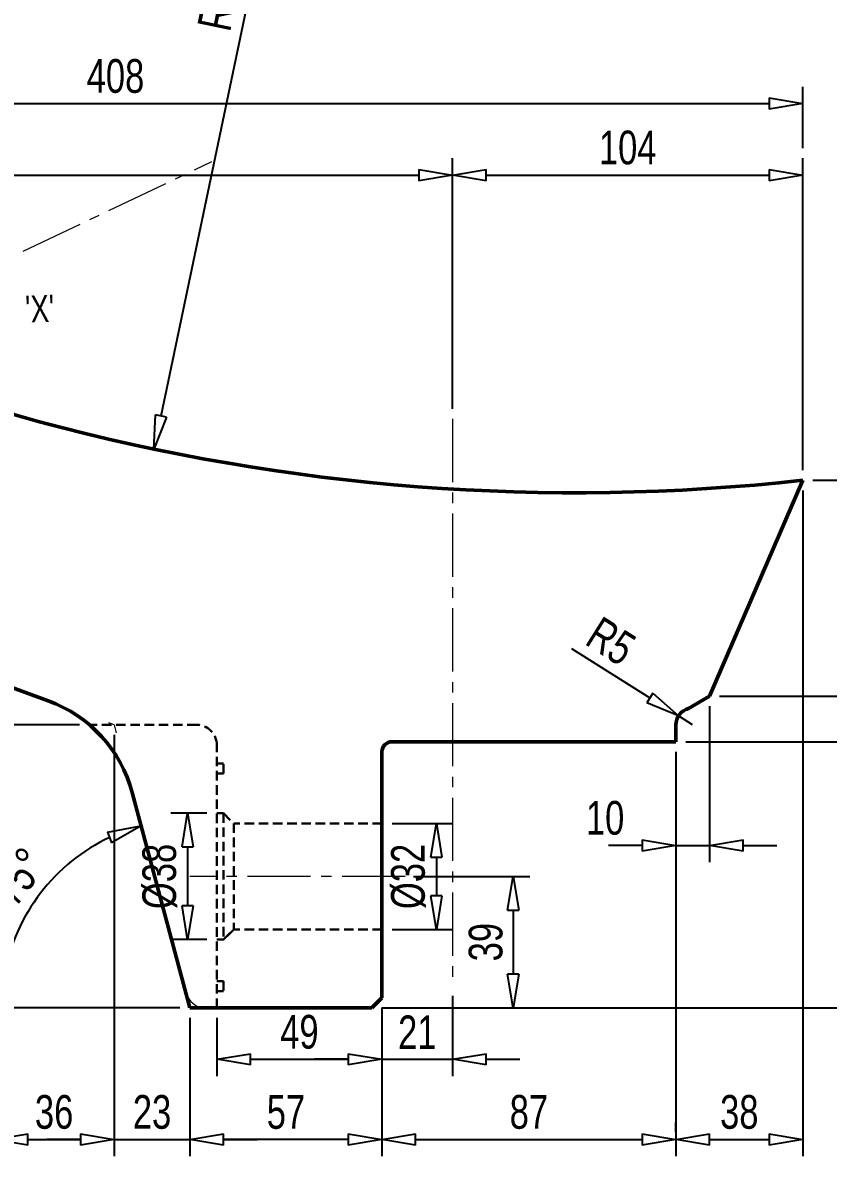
# Model space of a CAD drawing. Header units: millimetres. Extents: x 135002 to 160744, y 22203 to 27033.
# Drawn here: x 152212.3 to 152451.6, y 23476.9 to 23813.4 of the extents above; entities that cross this region are included whole.
import ezdxf

# ---------------------------------------------------------------- set-up
doc = ezdxf.new("R2010")
doc.units = ezdxf.units.MM
doc.header["$LTSCALE"] = 25
doc.linetypes.add('CENTER2', pattern=[1.125, 0.75, -0.125, 0.125, -0.125])
doc.linetypes.add('HIDDEN', pattern=[0.375, 0.25, -0.125])
doc.layers.get('0').update_dxf_attribs({"linetype": 'CONTINUOUS'})
doc.layers.get('Defpoints').update_dxf_attribs({"linetype": 'CONTINUOUS'})
for name, color, linetype, lineweight in [('04 DIMENSION', 7, 'CONTINUOUS', 18), ('cen line', 1, 'CENTER2', 13), ('main', 7, 'CONTINUOUS', 30)]:
    doc.layers.add(name, color=color, linetype=linetype, lineweight=lineweight)
doc.styles.add('DIM-1', font='swisscl.ttf')
doc.dimstyles.new('DIM-1', dxfattribs={"dimscale": 5, "dimtxt": 2, "dimasz": 2, "dimexe": 1, "dimexo": 0.6, "dimgap": 0.6, "dimtad": 1, "dimdec": 0, "dimzin": 0, "dimdsep": 46, "dimtxsty": 'DIM-1', "dimblk": 'CLOSEDBLANK', "dimcen": 0, "dimclrd": 8, "dimclre": 8, "dimclrt": 6, "dimadec": 0, "dimazin": 0, "dimtfac": 1, "dimtdec": 0, "dimtmove": 1, "dimatfit": 0, "dimfxl": 1, "dimtolj": 1, "dimtzin": 0, "dimarcsym": 1})

# ---------------------------------------------------------------- blocks, each defined once
blk = doc.blocks.new('_ClosedBlank')
at = {"color": 0, "linetype": 'ByBlock', "lineweight": -2}
for p, q in [((-1, 0.167), (0, 0)), ((-1, 0.167), (-1, -0.167)), ((0, 0), (-1, -0.167))]:
    blk.add_line(p, q, dxfattribs=at)
blk = doc.blocks.new('*D507')
at = {"layer": '04 DIMENSION', "color": 8, "linetype": 'Continuous', "lineweight": -2, "transparency": 16777216}
for p, q in [((152035.8, 23762.46), (152035.8, 23773.2)), ((152340, 23698.84), (152340, 23773.2))]:
    blk.add_line(p, q, dxfattribs=at)
at = {"layer": '04 DIMENSION', "color": 8, "lineweight": -2, "transparency": 16777216}
blk.add_line((152045.8, 23768.2), (152330, 23768.2), dxfattribs=at)
at = {"layer": 'Defpoints', "color": 0, "transparency": 16777216}
for p in [(152340, 23768.2), (152035.8, 23759.46), (152340, 23695.84)]:
    blk.add_point(p, dxfattribs=at)
at = {"layer": '04 DIMENSION', "color": 8, "lineweight": -2, "transparency": 16777216, "xscale": 10, "yscale": 10, "zscale": 10, "rotation": 180}
blk.add_blockref('_ClosedBlank', (152035.8, 23768.2), dxfattribs=at)
at = {"layer": '04 DIMENSION', "color": 8, "lineweight": -2, "transparency": 16777216, "xscale": 10, "yscale": 10, "zscale": 10}
blk.add_blockref('_ClosedBlank', (152340, 23768.2), dxfattribs=at)
at = {"layer": '04 DIMENSION', "color": 6, "transparency": 16777216, "insert": (152187.9, 23776.33), "char_height": 10, "attachment_point": 5, "style": 'DIM-1'}
blk.add_mtext('\\A1;304', dxfattribs=at)
blk = doc.blocks.new('*D508')
at = {"layer": '04 DIMENSION', "color": 8, "linetype": 'Continuous', "lineweight": -2, "transparency": 16777216}
for p, q in [((152340, 23752.19), (152340, 23773.2)), ((152443.96, 23680.59), (152443.96, 23773.2))]:
    blk.add_line(p, q, dxfattribs=at)
at = {"layer": '04 DIMENSION', "color": 8, "lineweight": -2, "transparency": 16777216}
blk.add_line((152350, 23768.2), (152433.96, 23768.2), dxfattribs=at)
at = {"layer": 'Defpoints', "color": 0, "transparency": 16777216}
for p in [(152443.96, 23768.2), (152340, 23749.19), (152443.96, 23677.59)]:
    blk.add_point(p, dxfattribs=at)
at = {"layer": '04 DIMENSION', "color": 8, "lineweight": -2, "transparency": 16777216, "xscale": 10, "yscale": 10, "zscale": 10, "rotation": 180}
blk.add_blockref('_ClosedBlank', (152340, 23768.2), dxfattribs=at)
at = {"layer": '04 DIMENSION', "color": 8, "lineweight": -2, "transparency": 16777216, "xscale": 10, "yscale": 10, "zscale": 10}
blk.add_blockref('_ClosedBlank', (152443.96, 23768.2), dxfattribs=at)
at = {"layer": '04 DIMENSION', "color": 6, "transparency": 16777216, "insert": (152391.98, 23776.32), "char_height": 10, "attachment_point": 5, "style": 'DIM-1'}
blk.add_mtext('\\A1;104', dxfattribs=at)
blk = doc.blocks.new('*D509')
at = {"layer": '04 DIMENSION', "color": 8, "linetype": 'Continuous', "lineweight": -2, "transparency": 16777216}
for p, q in [((152035.8, 23776.2), (152035.8, 23794.44)), ((152443.96, 23776.2), (152443.96, 23794.44))]:
    blk.add_line(p, q, dxfattribs=at)
at = {"layer": '04 DIMENSION', "color": 8, "lineweight": -2, "transparency": 16777216}
blk.add_line((152045.8, 23789.44), (152433.96, 23789.44), dxfattribs=at)
at = {"layer": 'Defpoints', "color": 0, "transparency": 16777216}
for p in [(152443.96, 23789.44), (152035.8, 23773.2), (152443.96, 23773.2)]:
    blk.add_point(p, dxfattribs=at)
at = {"layer": '04 DIMENSION', "color": 8, "lineweight": -2, "transparency": 16777216, "xscale": 10, "yscale": 10, "zscale": 10, "rotation": 180}
blk.add_blockref('_ClosedBlank', (152035.8, 23789.44), dxfattribs=at)
at = {"layer": '04 DIMENSION', "color": 8, "lineweight": -2, "transparency": 16777216, "xscale": 10, "yscale": 10, "zscale": 10}
blk.add_blockref('_ClosedBlank', (152443.96, 23789.44), dxfattribs=at)
at = {"layer": '04 DIMENSION', "color": 6, "transparency": 16777216, "insert": (152239.88, 23797.56), "char_height": 10, "attachment_point": 5, "style": 'DIM-1'}
blk.add_mtext('\\A1;408', dxfattribs=at)
blk = doc.blocks.new('*D510')
at = {"layer": '04 DIMENSION', "color": 8, "linetype": 'Continuous', "lineweight": -2, "transparency": 16777216}
for p, q in [((152446.96, 23677.59), (152478.01, 23677.59)), ((152419.26, 23613.53), (152478.01, 23613.53))]:
    blk.add_line(p, q, dxfattribs=at)
at = {"layer": '04 DIMENSION', "color": 8, "lineweight": -2, "transparency": 16777216}
blk.add_line((152473.01, 23667.59), (152473.01, 23623.53), dxfattribs=at)
at = {"layer": 'Defpoints', "color": 0, "transparency": 16777216}
for p in [(152443.96, 23677.59), (152416.26, 23613.53), (152473.01, 23613.53)]:
    blk.add_point(p, dxfattribs=at)
at = {"layer": '04 DIMENSION', "color": 8, "lineweight": -2, "transparency": 16777216, "xscale": 10, "yscale": 10, "zscale": 10}
for p, rotation in [((152473.01, 23677.59), 90), ((152473.01, 23613.53), 270)]:
    blk.add_blockref('_ClosedBlank', p, dxfattribs=dict(at, rotation=rotation))
at = {"layer": '04 DIMENSION', "color": 6, "transparency": 16777216, "insert": (152464.89, 23645.56), "char_height": 10, "attachment_point": 5, "rotation": 90, "style": 'DIM-1'}
blk.add_mtext('\\A1;64', dxfattribs=at)
blk = doc.blocks.new('*D512')
at = {"layer": '04 DIMENSION', "color": 8, "lineweight": -2, "transparency": 16777216}
for p, q in [((152375.28, 23627.62), (152398.57, 23612.97)), ((152411.27, 23604.99), (152407.04, 23607.65))]:
    blk.add_line(p, q, dxfattribs=at)
at = {"layer": 'Defpoints', "color": 0, "transparency": 16777216}
for p in [(152407.04, 23607.65), (152411.27, 23604.99)]:
    blk.add_point(p, dxfattribs=at)
at = {"layer": '04 DIMENSION', "color": 8, "lineweight": -2, "transparency": 16777216, "xscale": 10, "yscale": 10, "zscale": 10, "rotation": 327.8385122148401}
blk.add_blockref('_ClosedBlank', (152407.04, 23607.65), dxfattribs=at)
at = {"layer": '04 DIMENSION', "color": 6, "transparency": 16777216, "insert": (152387.01, 23629.81), "char_height": 10, "attachment_point": 5, "rotation": 327.8385, "style": 'DIM-1'}
blk.add_mtext('\\A1;R5', dxfattribs=at)
blk = doc.blocks.new('*D513')
at = {"layer": '04 DIMENSION', "color": 8, "linetype": 'Continuous', "lineweight": -2, "transparency": 16777216}
for p, q in [((152319, 23520.99), (152319, 23476.91)), ((152262, 23517.99), (152262, 23476.91))]:
    blk.add_line(p, q, dxfattribs=at)
at = {"layer": '04 DIMENSION', "color": 8, "lineweight": -2, "transparency": 16777216}
blk.add_line((152309, 23481.91), (152272, 23481.91), dxfattribs=at)
at = {"layer": 'Defpoints', "color": 0, "transparency": 16777216}
for p in [(152262, 23520.99), (152319, 23523.99), (152262, 23481.91)]:
    blk.add_point(p, dxfattribs=at)
at = {"layer": '04 DIMENSION', "color": 8, "lineweight": -2, "transparency": 16777216, "xscale": 10, "yscale": 10, "zscale": 10, "rotation": 180}
blk.add_blockref('_ClosedBlank', (152262, 23481.91), dxfattribs=at)
at = {"layer": '04 DIMENSION', "color": 8, "lineweight": -2, "transparency": 16777216, "xscale": 10, "yscale": 10, "zscale": 10}
blk.add_blockref('_ClosedBlank', (152319, 23481.91), dxfattribs=at)
at = {"layer": '04 DIMENSION', "color": 6, "transparency": 16777216, "insert": (152290.5, 23490.01), "char_height": 10, "attachment_point": 5, "style": 'DIM-1'}
blk.add_mtext('\\A1;57', dxfattribs=at)
blk = doc.blocks.new('*D514')
at = {"layer": '04 DIMENSION', "color": 8, "linetype": 'Continuous', "lineweight": -2, "transparency": 16777216}
for p, q in [((152406.27, 23596.99), (152406.27, 23476.91)), ((152319, 23507.41), (152319, 23476.91))]:
    blk.add_line(p, q, dxfattribs=at)
at = {"layer": '04 DIMENSION', "color": 8, "lineweight": -2, "transparency": 16777216}
blk.add_line((152329, 23481.91), (152396.27, 23481.91), dxfattribs=at)
at = {"layer": 'Defpoints', "color": 0, "transparency": 16777216}
for p in [(152406.27, 23599.99), (152319, 23510.41), (152406.27, 23481.91)]:
    blk.add_point(p, dxfattribs=at)
at = {"layer": '04 DIMENSION', "color": 8, "lineweight": -2, "transparency": 16777216, "xscale": 10, "yscale": 10, "zscale": 10, "rotation": 180}
blk.add_blockref('_ClosedBlank', (152319, 23481.91), dxfattribs=at)
at = {"layer": '04 DIMENSION', "color": 8, "lineweight": -2, "transparency": 16777216, "xscale": 10, "yscale": 10, "zscale": 10}
blk.add_blockref('_ClosedBlank', (152406.27, 23481.91), dxfattribs=at)
at = {"layer": '04 DIMENSION', "color": 6, "transparency": 16777216, "insert": (152362.64, 23490.03), "char_height": 10, "attachment_point": 5, "style": 'DIM-1'}
blk.add_mtext('\\A1;87', dxfattribs=at)
blk = doc.blocks.new('*D515')
at = {"layer": '04 DIMENSION', "color": 8, "linetype": 'Continuous', "lineweight": -2, "transparency": 16777216}
for p, q in [((152416.26, 23610.53), (152416.26, 23564.2)), ((152406.27, 23570.12), (152406.27, 23564.2))]:
    blk.add_line(p, q, dxfattribs=at)
at = {"layer": '04 DIMENSION', "color": 8, "lineweight": -2, "transparency": 16777216}
for p, q in [((152396.27, 23569.2), (152386.27, 23569.2)), ((152406.27, 23569.2), (152416.26, 23569.2)), ((152426.26, 23569.2), (152436.26, 23569.2))]:
    blk.add_line(p, q, dxfattribs=at)
at = {"layer": 'Defpoints', "color": 0, "transparency": 16777216}
for p in [(152416.26, 23613.53), (152406.27, 23573.12), (152416.26, 23569.2)]:
    blk.add_point(p, dxfattribs=at)
at = {"layer": '04 DIMENSION', "color": 8, "lineweight": -2, "transparency": 16777216, "xscale": 10, "yscale": 10, "zscale": 10}
blk.add_blockref('_ClosedBlank', (152406.27, 23569.2), dxfattribs=at)
at = {"layer": '04 DIMENSION', "color": 8, "lineweight": -2, "transparency": 16777216, "xscale": 10, "yscale": 10, "zscale": 10, "rotation": 180}
blk.add_blockref('_ClosedBlank', (152416.26, 23569.2), dxfattribs=at)
at = {"layer": '04 DIMENSION', "color": 6, "transparency": 16777216, "insert": (152385.27, 23577.32), "char_height": 10, "attachment_point": 5, "style": 'DIM-1'}
blk.add_mtext('\\A1;10', dxfattribs=at)
blk = doc.blocks.new('*D516')
at = {"layer": '04 DIMENSION', "color": 8, "linetype": 'Continuous', "lineweight": -2, "transparency": 16777216}
for p, q in [((152443.96, 23674.59), (152443.96, 23476.91)), ((152406.27, 23484.18), (152406.27, 23486.91))]:
    blk.add_line(p, q, dxfattribs=at)
at = {"layer": '04 DIMENSION', "color": 8, "lineweight": -2, "transparency": 16777216}
blk.add_line((152416.27, 23481.91), (152433.96, 23481.91), dxfattribs=at)
at = {"layer": 'Defpoints', "color": 0, "transparency": 16777216}
for p in [(152443.96, 23677.59), (152406.27, 23481.18), (152443.96, 23481.91)]:
    blk.add_point(p, dxfattribs=at)
at = {"layer": '04 DIMENSION', "color": 8, "lineweight": -2, "transparency": 16777216, "xscale": 10, "yscale": 10, "zscale": 10, "rotation": 180}
blk.add_blockref('_ClosedBlank', (152406.27, 23481.91), dxfattribs=at)
at = {"layer": '04 DIMENSION', "color": 8, "lineweight": -2, "transparency": 16777216, "xscale": 10, "yscale": 10, "zscale": 10}
blk.add_blockref('_ClosedBlank', (152443.96, 23481.91), dxfattribs=at)
at = {"layer": '04 DIMENSION', "color": 6, "transparency": 16777216, "insert": (152425.12, 23490.03), "char_height": 10, "attachment_point": 5, "style": 'DIM-1'}
blk.add_mtext('\\A1;38', dxfattribs=at)
blk = doc.blocks.new('*D517')
at = {"layer": '04 DIMENSION', "color": 8, "lineweight": -2, "transparency": 16777216}
for p, q in [((152473.01, 23623.53), (152473.01, 23633.53)), ((152473.01, 23613.53), (152473.01, 23599.99)), ((152473.01, 23589.99), (152473.01, 23579.99))]:
    blk.add_line(p, q, dxfattribs=at)
at = {"layer": '04 DIMENSION', "color": 8, "linetype": 'Continuous', "lineweight": -2, "transparency": 16777216}
for p, q in [((152462.16, 23613.53), (152478.01, 23613.53)), ((152409.27, 23599.99), (152478.01, 23599.99))]:
    blk.add_line(p, q, dxfattribs=at)
at = {"layer": 'Defpoints', "color": 0, "transparency": 16777216}
for p in [(152459.16, 23613.53), (152406.27, 23599.99), (152473.01, 23599.99)]:
    blk.add_point(p, dxfattribs=at)
at = {"layer": '04 DIMENSION', "color": 8, "lineweight": -2, "transparency": 16777216, "xscale": 10, "yscale": 10, "zscale": 10}
for p, rotation in [((152473.01, 23613.53), 270), ((152473.01, 23599.99), 90)]:
    blk.add_blockref('_ClosedBlank', p, dxfattribs=dict(at, rotation=rotation))
at = {"layer": '04 DIMENSION', "color": 6, "transparency": 16777216, "insert": (152465.01, 23606.76), "char_height": 10, "attachment_point": 5, "rotation": 90, "style": 'DIM-1'}
blk.add_mtext('\\A1;14', dxfattribs=at)
blk = doc.blocks.new('*D518')
at = {"layer": '04 DIMENSION', "color": 8, "linetype": 'Continuous', "lineweight": -2, "transparency": 16777216}
for p, q in [((152448.24, 23599.99), (152478.01, 23599.99)), ((152319, 23520.99), (152478.01, 23520.99))]:
    blk.add_line(p, q, dxfattribs=at)
at = {"layer": '04 DIMENSION', "color": 8, "lineweight": -2, "transparency": 16777216}
blk.add_line((152473.01, 23589.99), (152473.01, 23530.99), dxfattribs=at)
at = {"layer": 'Defpoints', "color": 0, "transparency": 16777216}
for p in [(152445.24, 23599.99), (152316, 23520.99), (152473.01, 23520.99)]:
    blk.add_point(p, dxfattribs=at)
at = {"layer": '04 DIMENSION', "color": 8, "lineweight": -2, "transparency": 16777216, "xscale": 10, "yscale": 10, "zscale": 10}
for p, rotation in [((152473.01, 23599.99), 90), ((152473.01, 23520.99), 270)]:
    blk.add_blockref('_ClosedBlank', p, dxfattribs=dict(at, rotation=rotation))
at = {"layer": '04 DIMENSION', "color": 6, "transparency": 16777216, "insert": (152464.89, 23560.49), "char_height": 10, "attachment_point": 5, "rotation": 90, "style": 'DIM-1'}
blk.add_mtext('\\A1;79', dxfattribs=at)
blk = doc.blocks.new('*D519')
at = {"layer": '04 DIMENSION', "color": 8, "linetype": 'Continuous', "lineweight": -2, "transparency": 16777216}
for p, q in [((152322, 23575.74), (152340.16, 23575.74)), ((152322, 23544.24), (152340.16, 23544.24))]:
    blk.add_line(p, q, dxfattribs=at)
at = {"layer": '04 DIMENSION', "color": 8, "lineweight": -2, "transparency": 16777216}
blk.add_line((152335.16, 23565.74), (152335.16, 23554.24), dxfattribs=at)
at = {"layer": 'Defpoints', "color": 0, "transparency": 16777216}
for p in [(152319, 23575.74), (152319, 23544.24), (152335.16, 23544.24)]:
    blk.add_point(p, dxfattribs=at)
at = {"layer": '04 DIMENSION', "color": 8, "lineweight": -2, "transparency": 16777216, "xscale": 10, "yscale": 10, "zscale": 10}
for p, rotation in [((152335.16, 23575.74), 90), ((152335.16, 23544.24), 270)]:
    blk.add_blockref('_ClosedBlank', p, dxfattribs=dict(at, rotation=rotation))
at = {"layer": '04 DIMENSION', "color": 6, "transparency": 16777216, "insert": (152326.9, 23559.99), "char_height": 10, "attachment_point": 5, "rotation": 90, "style": 'DIM-1'}
blk.add_mtext('\\A1;%%C32', dxfattribs=at)
blk = doc.blocks.new('*D520')
at = {"layer": '04 DIMENSION', "color": 8, "linetype": 'Continuous', "lineweight": -2, "transparency": 16777216}
for p, q in [((152267, 23578.74), (152256.31, 23578.74)), ((152267, 23541.24), (152256.31, 23541.24))]:
    blk.add_line(p, q, dxfattribs=at)
at = {"layer": '04 DIMENSION', "color": 8, "lineweight": -2, "transparency": 16777216}
blk.add_line((152261.31, 23568.74), (152261.31, 23551.24), dxfattribs=at)
at = {"layer": 'Defpoints', "color": 0, "transparency": 16777216}
for p in [(152270, 23578.74), (152261.31, 23541.24), (152270, 23541.24)]:
    blk.add_point(p, dxfattribs=at)
at = {"layer": '04 DIMENSION', "color": 8, "lineweight": -2, "transparency": 16777216, "xscale": 10, "yscale": 10, "zscale": 10}
for p, rotation in [((152261.31, 23578.74), 90), ((152261.31, 23541.24), 270)]:
    blk.add_blockref('_ClosedBlank', p, dxfattribs=dict(at, rotation=rotation))
at = {"layer": '04 DIMENSION', "color": 6, "transparency": 16777216, "insert": (152253.05, 23559.99), "char_height": 10, "attachment_point": 5, "rotation": 90, "style": 'DIM-1'}
blk.add_mtext('\\A1;%%C38', dxfattribs=at)
blk = doc.blocks.new('*D521')
at = {"layer": '04 DIMENSION', "color": 8, "linetype": 'Continuous', "lineweight": -2, "transparency": 16777216}
for p, q in [((152270, 23517.99), (152270, 23500.7)), ((152319, 23515.14), (152319, 23500.7))]:
    blk.add_line(p, q, dxfattribs=at)
at = {"layer": '04 DIMENSION', "color": 8, "lineweight": -2, "transparency": 16777216}
blk.add_line((152280, 23505.7), (152309, 23505.7), dxfattribs=at)
at = {"layer": 'Defpoints', "color": 0, "transparency": 16777216}
for p in [(152270, 23520.99), (152319, 23518.14), (152319, 23505.7)]:
    blk.add_point(p, dxfattribs=at)
at = {"layer": '04 DIMENSION', "color": 8, "lineweight": -2, "transparency": 16777216, "xscale": 10, "yscale": 10, "zscale": 10, "rotation": 180}
blk.add_blockref('_ClosedBlank', (152270, 23505.7), dxfattribs=at)
at = {"layer": '04 DIMENSION', "color": 8, "lineweight": -2, "transparency": 16777216, "xscale": 10, "yscale": 10, "zscale": 10}
blk.add_blockref('_ClosedBlank', (152319, 23505.7), dxfattribs=at)
at = {"layer": '04 DIMENSION', "color": 6, "transparency": 16777216, "insert": (152294.5, 23513.81), "char_height": 10, "attachment_point": 5, "style": 'DIM-1'}
blk.add_mtext('\\A1;49', dxfattribs=at)
blk = doc.blocks.new('*D525')
at = {"layer": '04 DIMENSION', "color": 8, "linetype": 'Continuous', "lineweight": -2, "transparency": 16777216}
blk.add_line((152207, 23604.99), (152145.7, 23604.99), dxfattribs=at)
at = {"layer": '04 DIMENSION', "color": 8, "lineweight": -2, "transparency": 16777216}
blk.add_arc((152210, 23604.99), 59.29, 125.0674, 170.3256, dxfattribs=at)
at = {"layer": 'Defpoints', "color": 0, "transparency": 16777216}
for p in [(152155.05, 23720.74), (152166.68, 23645.48), (152203.84, 23617.96), (152232.16, 23604.99), (152264, 23604.99)]:
    blk.add_point(p, dxfattribs=at)
at = {"layer": '04 DIMENSION', "color": 8, "lineweight": -2, "transparency": 16777216, "xscale": 10, "yscale": 10, "zscale": 10}
for p, rotation in [((152184.57, 23658.55), 30.23017225486798), ((152150.7, 23604.99), 265.1627829804964)]:
    blk.add_blockref('_ClosedBlank', p, dxfattribs=dict(at, rotation=rotation))
at = {"layer": '04 DIMENSION', "color": 6, "transparency": 16777216, "insert": (152153.02, 23641.01), "char_height": 10, "attachment_point": 5, "rotation": 57.6965, "style": 'DIM-1'}
blk.add_mtext('\\A1;64.6°', dxfattribs=at)
blk = doc.blocks.new('*D526')
at = {"layer": '04 DIMENSION', "color": 8, "linetype": 'Continuous', "lineweight": -2, "transparency": 16777216}
blk.add_line((152159.11, 23604.99), (152109.42, 23604.99), dxfattribs=at)
at = {"layer": '04 DIMENSION', "color": 8, "lineweight": -2, "transparency": 16777216}
blk.add_arc((152162.11, 23604.99), 47.69, 127.4297, 167.9632, dxfattribs=at)
at = {"layer": 'Defpoints', "color": 0, "transparency": 16777216}
for p in [(152092.73, 23751.14), (152145.95, 23639.03), (152127.27, 23637.55), (152232.16, 23604.99), (152264, 23604.99)]:
    blk.add_point(p, dxfattribs=at)
at = {"layer": '04 DIMENSION', "color": 8, "lineweight": -2, "transparency": 16777216, "xscale": 10, "yscale": 10, "zscale": 10}
for p, rotation in [((152141.66, 23648.07), 31.41134640504795), ((152114.42, 23604.99), 263.9816088302956)]:
    blk.add_blockref('_ClosedBlank', p, dxfattribs=dict(at, rotation=rotation))
at = {"layer": '04 DIMENSION', "color": 6, "transparency": 16777216, "insert": (152114.94, 23634.81), "char_height": 10, "attachment_point": 5, "rotation": 57.6965, "style": 'DIM-1'}
blk.add_mtext('\\A1;64.6°', dxfattribs=at)
blk = doc.blocks.new('*D527')
at = {"layer": '04 DIMENSION', "color": 8, "linetype": 'Continuous', "lineweight": -2, "transparency": 16777216}
for p, q in [((152229.16, 23604.99), (152008.49, 23604.99)), ((152198.95, 23520.99), (152008.49, 23520.99))]:
    blk.add_line(p, q, dxfattribs=at)
at = {"layer": '04 DIMENSION', "color": 8, "lineweight": -2, "transparency": 16777216}
blk.add_line((152013.49, 23594.99), (152013.49, 23530.99), dxfattribs=at)
at = {"layer": 'Defpoints', "color": 0, "transparency": 16777216}
for p in [(152232.16, 23604.99), (152013.49, 23520.99), (152201.95, 23520.99)]:
    blk.add_point(p, dxfattribs=at)
at = {"layer": '04 DIMENSION', "color": 8, "lineweight": -2, "transparency": 16777216, "xscale": 10, "yscale": 10, "zscale": 10}
for p, rotation in [((152013.49, 23604.99), 90), ((152013.49, 23520.99), 270)]:
    blk.add_blockref('_ClosedBlank', p, dxfattribs=dict(at, rotation=rotation))
at = {"layer": '04 DIMENSION', "color": 6, "transparency": 16777216, "insert": (152005.37, 23562.99), "char_height": 10, "attachment_point": 5, "rotation": 90, "style": 'DIM-1'}
blk.add_mtext('\\A1;84', dxfattribs=at)
blk = doc.blocks.new('*D567')
at = {"layer": '04 DIMENSION', "color": 8, "linetype": 'Continuous', "lineweight": -2, "transparency": 16777216}
for p, q in [((152340, 23524.59), (152340, 23500.7)), ((152319, 23515.14), (152319, 23500.7))]:
    blk.add_line(p, q, dxfattribs=at)
at = {"layer": '04 DIMENSION', "color": 8, "lineweight": -2, "transparency": 16777216}
for p, q in [((152309, 23505.7), (152299, 23505.7)), ((152319, 23505.7), (152340, 23505.7)), ((152350, 23505.7), (152360, 23505.7))]:
    blk.add_line(p, q, dxfattribs=at)
at = {"layer": 'Defpoints', "color": 0, "transparency": 16777216}
for p in [(152340, 23527.59), (152319, 23518.14), (152340, 23505.7)]:
    blk.add_point(p, dxfattribs=at)
at = {"layer": '04 DIMENSION', "color": 8, "lineweight": -2, "transparency": 16777216, "xscale": 10, "yscale": 10, "zscale": 10}
blk.add_blockref('_ClosedBlank', (152319, 23505.7), dxfattribs=at)
at = {"layer": '04 DIMENSION', "color": 8, "lineweight": -2, "transparency": 16777216, "xscale": 10, "yscale": 10, "zscale": 10, "rotation": 180}
blk.add_blockref('_ClosedBlank', (152340, 23505.7), dxfattribs=at)
at = {"layer": '04 DIMENSION', "color": 6, "transparency": 16777216, "insert": (152329.5, 23513.72), "char_height": 10, "attachment_point": 5, "style": 'DIM-1'}
blk.add_mtext('\\A1;21', dxfattribs=at)
blk = doc.blocks.new('*D598')
at = {"layer": '04 DIMENSION', "color": 8, "linetype": 'Continuous', "lineweight": -2, "transparency": 16777216}
for p, q in [((152239.49, 23601.99), (152239.49, 23476.91)), ((152203.84, 23504.19), (152203.84, 23476.91))]:
    blk.add_line(p, q, dxfattribs=at)
at = {"layer": '04 DIMENSION', "color": 8, "lineweight": -2, "transparency": 16777216}
blk.add_line((152213.84, 23481.91), (152229.49, 23481.91), dxfattribs=at)
at = {"layer": 'Defpoints', "color": 0, "transparency": 16777216}
for p in [(152239.49, 23604.99), (152203.84, 23507.19), (152239.49, 23481.91)]:
    blk.add_point(p, dxfattribs=at)
at = {"layer": '04 DIMENSION', "color": 8, "lineweight": -2, "transparency": 16777216, "xscale": 10, "yscale": 10, "zscale": 10, "rotation": 180}
blk.add_blockref('_ClosedBlank', (152203.84, 23481.91), dxfattribs=at)
at = {"layer": '04 DIMENSION', "color": 8, "lineweight": -2, "transparency": 16777216, "xscale": 10, "yscale": 10, "zscale": 10}
blk.add_blockref('_ClosedBlank', (152239.49, 23481.91), dxfattribs=at)
at = {"layer": '04 DIMENSION', "color": 6, "transparency": 16777216, "insert": (152221.66, 23490.03), "char_height": 10, "attachment_point": 5, "style": 'DIM-1'}
blk.add_mtext('\\A1;36', dxfattribs=at)
blk = doc.blocks.new('*D599')
at = {"layer": '04 DIMENSION', "color": 8, "linetype": 'Continuous', "lineweight": -2, "transparency": 16777216}
for p, q in [((152328.39, 23559.99), (152362.96, 23559.99)), ((152348.29, 23520.99), (152362.96, 23520.99))]:
    blk.add_line(p, q, dxfattribs=at)
at = {"layer": '04 DIMENSION', "color": 8, "lineweight": -2, "transparency": 16777216}
blk.add_line((152357.96, 23549.99), (152357.96, 23530.99), dxfattribs=at)
at = {"layer": 'Defpoints', "color": 0, "transparency": 16777216}
for p in [(152325.39, 23559.99), (152345.29, 23520.99), (152357.96, 23520.99)]:
    blk.add_point(p, dxfattribs=at)
at = {"layer": '04 DIMENSION', "color": 8, "lineweight": -2, "transparency": 16777216, "xscale": 10, "yscale": 10, "zscale": 10}
for p, rotation in [((152357.96, 23559.99), 90), ((152357.96, 23520.99), 270)]:
    blk.add_blockref('_ClosedBlank', p, dxfattribs=dict(at, rotation=rotation))
at = {"layer": '04 DIMENSION', "color": 6, "transparency": 16777216, "insert": (152349.84, 23540.49), "char_height": 10, "attachment_point": 5, "rotation": 90, "style": 'DIM-1'}
blk.add_mtext('\\A1;39', dxfattribs=at)
blk = doc.blocks.new('*D600')
at = {"layer": '04 DIMENSION', "color": 8, "linetype": 'Continuous', "lineweight": -2, "transparency": 16777216}
for p, q in [((152239.49, 23501.68), (152239.49, 23476.91)), ((152262, 23501.68), (152262, 23476.91))]:
    blk.add_line(p, q, dxfattribs=at)
at = {"layer": '04 DIMENSION', "color": 8, "lineweight": -2, "transparency": 16777216}
for p, q in [((152229.49, 23481.91), (152219.49, 23481.91)), ((152239.49, 23481.91), (152262, 23481.91)), ((152272, 23481.91), (152282, 23481.91))]:
    blk.add_line(p, q, dxfattribs=at)
at = {"layer": 'Defpoints', "color": 0, "transparency": 16777216}
for p in [(152239.49, 23504.68), (152262, 23504.68), (152262, 23481.91)]:
    blk.add_point(p, dxfattribs=at)
at = {"layer": '04 DIMENSION', "color": 8, "lineweight": -2, "transparency": 16777216, "xscale": 10, "yscale": 10, "zscale": 10}
blk.add_blockref('_ClosedBlank', (152239.49, 23481.91), dxfattribs=at)
at = {"layer": '04 DIMENSION', "color": 8, "lineweight": -2, "transparency": 16777216, "xscale": 10, "yscale": 10, "zscale": 10, "rotation": 180}
blk.add_blockref('_ClosedBlank', (152262, 23481.91), dxfattribs=at)
at = {"layer": '04 DIMENSION', "color": 6, "transparency": 16777216, "insert": (152250.74, 23490.03), "char_height": 10, "attachment_point": 5, "style": 'DIM-1'}
blk.add_mtext('\\A1;23', dxfattribs=at)
blk = doc.blocks.new('*D603')
at = {"layer": '04 DIMENSION', "color": 8, "lineweight": -2, "transparency": 16777216}
blk.add_line((152282.6, 23836.47), (152253.36, 23696.64), dxfattribs=at)
at = {"layer": 'Defpoints', "color": 0, "transparency": 16777216}
for p in [(152376.69, 24286.49), (152251.31, 23686.85)]:
    blk.add_point(p, dxfattribs=at)
at = {"layer": '04 DIMENSION', "color": 8, "lineweight": -2, "transparency": 16777216, "xscale": 10, "yscale": 10, "zscale": 10, "rotation": 258.1902329961623}
blk.add_blockref('_ClosedBlank', (152251.31, 23686.85), dxfattribs=at)
at = {"layer": '04 DIMENSION', "color": 6, "transparency": 16777216, "insert": (152271.56, 23823.41), "char_height": 10, "attachment_point": 5, "rotation": 78.1902, "style": 'DIM-1'}
blk.add_mtext('\\A1;R613', dxfattribs=at)
blk = doc.blocks.new('*D728')
at = {"layer": '04 DIMENSION', "color": 8, "linetype": 'Continuous', "lineweight": -2, "transparency": 16777216}
blk.add_line((152259, 23520.99), (152201.06, 23520.99), dxfattribs=at)
at = {"layer": '04 DIMENSION', "color": 8, "lineweight": -2, "transparency": 16777216}
blk.add_arc((152262, 23520.99), 55.94, 115.2555, 169.7445, dxfattribs=at)
at = {"layer": 'Defpoints', "color": 0, "transparency": 16777216}
for p in [(152244.88, 23584.87), (152226.04, 23563.84), (152262, 23520.99), (152262, 23520.99), (152316, 23520.99)]:
    blk.add_point(p, dxfattribs=at)
at = {"layer": '04 DIMENSION', "color": 8, "lineweight": -2, "transparency": 16777216, "xscale": 10, "yscale": 10, "zscale": 10}
for p, rotation in [((152247.52, 23575.02), 20.12775184827073), ((152206.06, 23520.99), 264.8722481517481)]:
    blk.add_blockref('_ClosedBlank', p, dxfattribs=dict(at, rotation=rotation))
at = {"layer": '04 DIMENSION', "color": 6, "transparency": 16777216, "insert": (152211.19, 23559.97), "char_height": 10, "attachment_point": 5, "rotation": 52.5, "style": 'DIM-1'}
blk.add_mtext('\\A1;75°', dxfattribs=at)

msp = doc.modelspace()

# ---------------------------------------------------------------- linework, layer by layer
at = {"layer": '04 DIMENSION', "lineweight": 50}
for p, q in [((152443.964, 23677.592), (152416.263, 23613.525)), ((152219.924, 23612.108), (152118.547, 23649.006)), ((152410.026, 23609.828), (152416.263, 23613.525)), ((152406.272, 23604.986), (152406.272, 23599.986)), ((152321.998, 23599.986), (152406.272, 23599.986)), ((152318.998, 23596.986), (152318.998, 23523.986)), ((152244.88, 23584.873), (152261.998, 23520.986)), ((152315.998, 23520.986), (152261.998, 23520.986)), ((152318.998, 23523.986), (152315.998, 23520.986))]:
    msp.add_line(p, q, dxfattribs=at)
at = {"layer": '04 DIMENSION', "color": 7}
for q in [(152237.913, 23605.561), (152240.132, 23602.592)]:
    msp.add_line((152239.491, 23604.986), q, dxfattribs=at)
at = {"layer": '04 DIMENSION', "lineweight": 50}
for centre, radius, start, end in [((152284.749, 23946.084), 260, 237.15466, 254.88553), ((152376.688, 24286.487), 612.6, 254.885533, 276.304917), ((152206.243, 23574.52), 40, 15, 70), ((152411.272, 23604.986), 5, 104.43944, 180), ((152321.998, 23596.986), 3, 90, 180)]:
    msp.add_arc(centre, radius, start, end, dxfattribs=at)
at = {"layer": '04 DIMENSION'}
msp.add_arc((152266.602, 23526.986), 6, 195, 270, dxfattribs=at)
at = {"layer": 'cen line'}
for p, q in [((151983.831, 23637.082), (152268.499, 23772.209)), ((152339.998, 23695.837), (152339.998, 23527.586)), ((152325.941, 23559.986), (152261.988, 23559.986))]:
    msp.add_line(p, q, dxfattribs=at)
at = {"layer": 'main', "color": 6, "linetype": 'HIDDEN', "ltscale": 0.45}
for p, q in [((152263.998, 23604.986), (152232.163, 23604.986)), ((152263.998, 23604.986), (152232.163, 23604.986)), ((152269.998, 23520.986), (152269.998, 23598.986)), ((152271.998, 23593.558), (152269.998, 23593.558)), ((152271.998, 23590.558), (152271.998, 23593.558)), ((152271.998, 23590.558), (152269.998, 23590.558)), ((152271.996, 23578.736), (152269.998, 23578.736)), ((152271.996, 23578.736), (152271.996, 23541.236)), ((152271.996, 23578.736), (152274.996, 23575.736)), ((152318.998, 23575.736), (152274.996, 23575.736)), ((152274.996, 23575.736), (152274.996, 23544.236)), ((152271.996, 23541.236), (152269.998, 23541.236)), ((152274.996, 23544.236), (152271.996, 23541.236)), ((152271.996, 23541.236), (152274.996, 23544.236)), ((152318.998, 23544.236), (152274.996, 23544.236)), ((152271.998, 23528.916), (152269.998, 23528.916)), ((152271.998, 23528.916), (152271.998, 23525.916)), ((152271.998, 23525.916), (152269.998, 23525.916))]:
    msp.add_line(p, q, dxfattribs=at)
msp.add_arc((152263.998, 23598.986), 6, 0, 90, dxfattribs=at)
msp.add_arc((152263.998, 23598.986), 6, 0, 90, dxfattribs=at)

# ---------------------------------------------------------------- texts
at = {"layer": '04 DIMENSION', "color": 6, "insert": (152217.412, 23728.529), "char_height": 8, "attachment_point": 5, "rotation": 2.14701, "style": 'DIM-1'}
msp.add_mtext("\\A1;'X'", dxfattribs=at)

# ---------------------------------------------------------------- dimensions: what is measured, and where the dimension line sits
at = {"layer": '04 DIMENSION'}
dim = msp.add_radius_dim(center=(152376.688, 24286.487), mpoint=(152251.312, 23686.854), dimstyle='DIM-1', dxfattribs=at)
dim.commit()
dim.dimension.update_dxf_attribs({"geometry": '*D603', "text_midpoint": (152279.517, 23821.751), "dimtype": 164})
for base, p1, p2, picture, middle in [((152443.964, 23789.436), (152035.799, 23773.202), (152443.964, 23773.202), '*D509', (152239.882, 23797.557)), ((152339.998, 23768.202), (152035.799, 23759.461), (152339.998, 23695.837), '*D507', (152187.899, 23776.33)), ((152443.964, 23768.202), (152339.998, 23749.194), (152443.964, 23677.592), '*D508', (152391.981, 23776.324)), ((152443.964, 23481.905), (152406.272, 23481.177), (152443.964, 23677.592), '*D516', (152425.118, 23490.033)), ((152239.491, 23481.905), (152203.838, 23507.193), (152239.491, 23604.986), '*D598', (152221.665, 23490.033))]:
    dim = msp.add_linear_dim(base=base, p1=p1, p2=p2, dimstyle='DIM-1', dxfattribs=at)
    dim.commit()
    dim.dimension.update_dxf_attribs({"geometry": picture, "text_midpoint": middle})
for base, line1, line2, picture, middle in [((152127.271, 23637.553), ((152263.998, 23604.986), (152232.163, 23604.986)), ((152092.729, 23751.144), (152145.946, 23639.034)), '*D526', (152114.936, 23634.811)), ((152166.683, 23645.479), ((152155.05, 23720.744), (152203.838, 23617.963)), ((152263.998, 23604.986), (152232.163, 23604.986)), '*D525', (152153.017, 23641.013))]:
    dim = msp.add_angular_dim_2l(base=base, line1=line1, line2=line2, dimstyle='DIM-1', override={"dimadec": 1}, dxfattribs=at)
    dim.commit()
    dim.dimension.update_dxf_attribs({"geometry": picture, "text_midpoint": middle})
for base, p1, p2, picture, middle in [((152473.009, 23613.525), (152443.964, 23677.592), (152416.263, 23613.525), '*D510', (152464.888, 23645.559)), ((152473.009, 23520.986), (152445.241, 23599.986), (152315.998, 23520.986), '*D518', (152464.894, 23560.486)), ((152357.962, 23520.986), (152325.392, 23559.986), (152345.295, 23520.986), '*D599', (152349.84, 23540.486))]:
    dim = msp.add_linear_dim(base=base, p1=p1, p2=p2, angle=90, dimstyle='DIM-1', dxfattribs=at)
    dim.commit()
    dim.dimension.update_dxf_attribs({"geometry": picture, "text_midpoint": middle})
dim = msp.add_radius_dim(center=(152411.272, 23604.986), mpoint=(152407.04, 23607.648), dimstyle='DIM-1', dxfattribs=at)
dim.commit()
dim.dimension.update_dxf_attribs({"geometry": '*D512', "text_midpoint": (152387.008, 23629.814)})
dim = msp.add_linear_dim(base=(152473.009, 23599.986), p1=(152459.161, 23613.525), p2=(152406.272, 23599.986), angle=90, dimstyle='DIM-1', dxfattribs=at)
dim.commit()
dim.dimension.update_dxf_attribs({"geometry": '*D517', "text_midpoint": (152473.009, 23606.756), "dimtype": 160})
for base, p1, p2, picture, middle in [((152416.263, 23569.198), (152406.272, 23573.116), (152416.263, 23613.525), '*D515', (152385.272, 23569.198)), ((152261.998, 23481.905), (152239.491, 23504.678), (152261.998, 23504.678), '*D600', (152250.745, 23481.905))]:
    dim = msp.add_linear_dim(base=base, p1=p1, p2=p2, dimstyle='DIM-1', dxfattribs=at)
    dim.commit()
    dim.dimension.update_dxf_attribs({"geometry": picture, "text_midpoint": middle, "dimtype": 160})
dim = msp.add_linear_dim(base=(152013.487, 23520.986), p1=(152232.163, 23604.986), p2=(152201.953, 23520.986), angle=90, dimstyle='DIM-1', override={"dimadec": 1}, dxfattribs=at)
dim.commit()
dim.dimension.update_dxf_attribs({"geometry": '*D527', "text_midpoint": (152005.366, 23562.986)})
for base, p1, p2, picture, middle in [((152406.272, 23481.905), (152318.998, 23510.412), (152406.272, 23599.986), '*D514', (152362.635, 23490.026)), ((152261.998, 23481.905), (152318.998, 23523.986), (152261.998, 23520.986), '*D513', (152290.498, 23490.007)), ((152318.998, 23505.699), (152269.998, 23520.986), (152318.998, 23518.137), '*D521', (152294.498, 23513.813))]:
    dim = msp.add_linear_dim(base=base, p1=p1, p2=p2, dimstyle='DIM-1', override={"dimadec": 1}, dxfattribs=at)
    dim.commit()
    dim.dimension.update_dxf_attribs({"geometry": picture, "text_midpoint": middle})
dim = msp.add_angular_dim_2l(base=(152226.039, 23563.841), line1=((152315.998, 23520.986), (152261.998, 23520.986)), line2=((152244.88, 23584.873), (152261.998, 23520.986)), dimstyle='DIM-1', dxfattribs=at)
dim.commit()
dim.dimension.update_dxf_attribs({"geometry": '*D728', "text_midpoint": (152211.188, 23559.974)})
dim = msp.add_linear_dim(base=(152261.314136872, 23541.236332312), p1=(152269.998396213, 23578.736332312), p2=(152269.998396213, 23541.236332312), angle=90, text='%%C<>', dimstyle='DIM-1', override={"dimadec": 1}, dxfattribs=at)
dim.commit()
dim.dimension.update_dxf_attribs({"geometry": '*D520', "text_midpoint": (152253.048737134, 23559.986332312)})
dim = msp.add_linear_dim(base=(152335.160945781, 23544.236332312), p1=(152318.998396213, 23575.736332312), p2=(152318.998396213, 23544.236332312), angle=90, text='%%C<>', dimstyle='DIM-1', dxfattribs=at)
dim.commit()
dim.dimension.update_dxf_attribs({"geometry": '*D519', "text_midpoint": (152326.895546043, 23559.986332312)})
dim = msp.add_linear_dim(base=(152339.998, 23505.699), p1=(152318.998, 23518.137), p2=(152339.998, 23527.586), dimstyle='DIM-1', override={"dimadec": 1}, dxfattribs=at)
dim.commit()
dim.dimension.update_dxf_attribs({"geometry": '*D567', "text_midpoint": (152329.498, 23505.699), "dimtype": 160})

doc.saveas('drawing.dxf')
